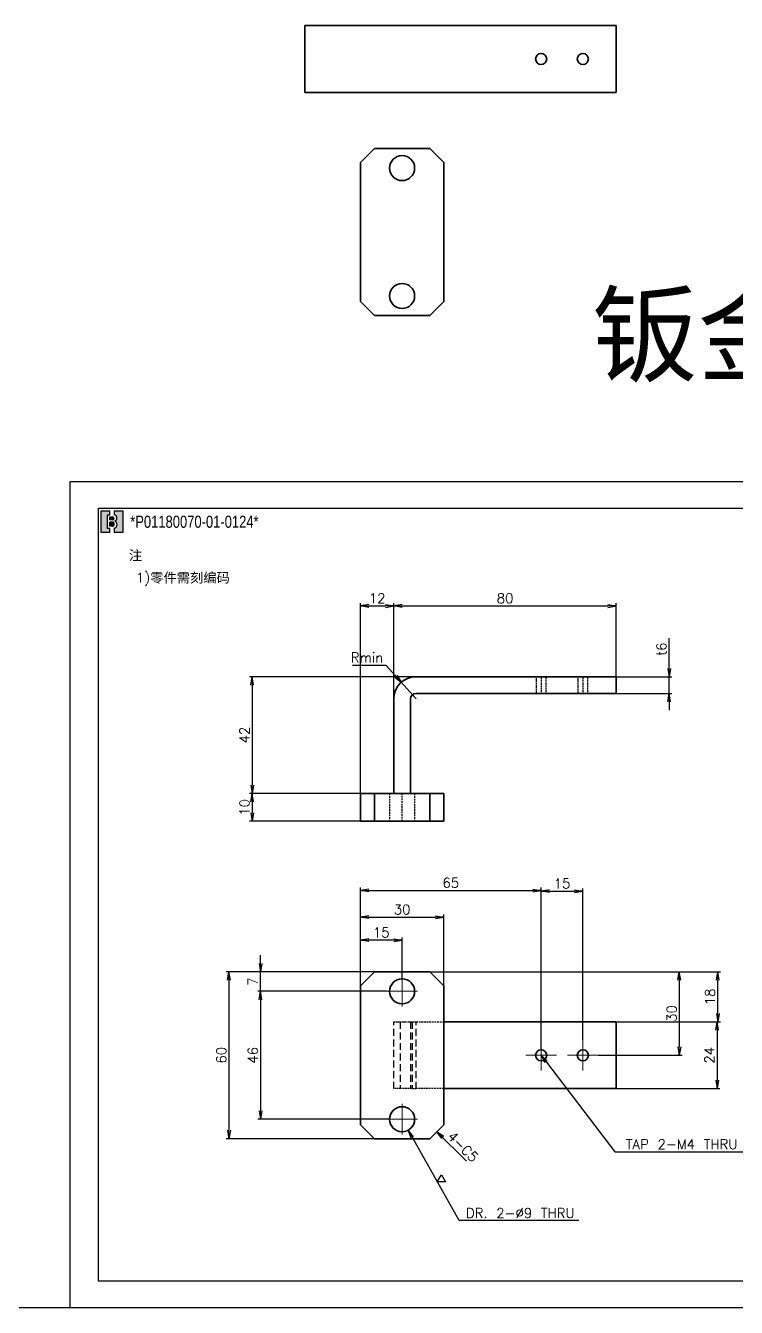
# Model space of a CAD drawing. Header units: inches. Extents: x 21 to 8642, y -3779 to 2137.
# Drawn here: x 5923.7 to 6179.4, y 18.9 to 480 of the extents above; entities that cross this region are included whole.
import ezdxf

# ---------------------------------------------------------------- set-up
doc = ezdxf.new("R2010")
doc.units = ezdxf.units.IN
doc.header["$MEASUREMENT"] = 0
doc.linetypes.add('CENTER-HOKUTO', pattern=[23, 20, -1, 1, -1])
doc.linetypes.add('HIDDEN-HOKUTO', pattern=[3.8, 2.5, -1.3])
doc.layers.add('AM_HID', color=1, linetype='HIDDEN-HOKUTO', lineweight=25)
doc.layers.add('title_frame', color=7, linetype='Continuous')
doc.layers.add('word_dim', color=253, linetype='Continuous')
doc.styles.get("Standard").update_dxf_attribs({"font": 'txt', "bigfont": 'gbcbig.shx'})
doc.dimstyles.new('STANDARD1-1', dxfattribs={"dimtxt": 3.5, "dimasz": 3, "dimexe": 1, "dimexo": 0, "dimgap": 1, "dimtad": 3, "dimdsep": 46, "dimtxsty": 'Standard', "dimblk1": 'OPEN', "dimblk2": 'OPEN', "dimsah": 1, "dimcen": 0, "dimclrd": 256, "dimclre": 256, "dimclrt": 3, "dimazin": 2, "dimtfac": 1, "dimtmove": 0, "dimatfit": 3, "dimldrblk": 'OPEN', "dimfxl": 1, "dimtolj": 1, "dimlwd": 25, "dimlwe": 25, "dimarcsym": 0})
doc.dimstyles.new('STANDARD1-1$3', dxfattribs={"dimtxt": 3.5, "dimasz": 3, "dimexe": 1, "dimexo": 0, "dimgap": 1, "dimtad": 3, "dimtoh": 1, "dimdsep": 46, "dimtxsty": 'Standard', "dimblk1": 'OPEN', "dimblk2": 'OPEN', "dimsah": 1, "dimcen": 0, "dimclrd": 256, "dimclre": 256, "dimclrt": 3, "dimazin": 2, "dimtfac": 1, "dimtofl": 0, "dimtmove": 0, "dimatfit": 3, "dimldrblk": 'OPEN', "dimfxl": 1, "dimtolj": 1, "dimlwd": 25, "dimlwe": 25, "dimarcsym": 0})
doc.dimstyles.new('STANDARD1-1$4', dxfattribs={"dimtxt": 3.5, "dimasz": 3, "dimexe": 1, "dimexo": 0, "dimgap": 1, "dimtad": 3, "dimtoh": 1, "dimdsep": 46, "dimtxsty": 'Standard', "dimblk1": 'OPEN', "dimblk2": 'OPEN', "dimsah": 1, "dimcen": 0, "dimclrd": 256, "dimclre": 256, "dimclrt": 3, "dimazin": 2, "dimtfac": 1, "dimtmove": 0, "dimatfit": 3, "dimldrblk": 'OPEN', "dimfxl": 1, "dimtolj": 1, "dimlwd": 25, "dimlwe": 25, "dimarcsym": 0})

# ---------------------------------------------------------------- blocks, each defined once
blk = doc.blocks.new('B機密ﾏｰｸ')
blk.add_hatch(color=1).paths.add_polyline_path([(0.3999999986702711, 0.8149999997779807), (0.3999999986702711, 0.9999999997779806), (-1.3297288e-09, 0.9999999997779806), (-1.3297288e-09, -2.220193e-10), (0.3999999986702711, -2.220193e-10), (0.3999999986702711, 0.1849999997779807), (0.2999999986702711, 0.1849999997779807), (0.2999999986702711, 0.8149999997779807)])
h = blk.add_hatch(color=1)
edge = h.paths.add_edge_path()
edge.add_arc((0.5299999986702706, 0.6449999997779808), 0.07, 359.9999999999989, 450)
edge.add_line((0.5299999986702706, 0.7149999997779806), (0.3999999986702711, 0.7149999997779806))
edge.add_line((0.3999999986702711, 0.7149999997779806), (0.3999999986702711, 0.5749999997779809))
edge.add_line((0.3999999986702711, 0.5749999997779809), (0.5299999986702701, 0.5749999997779809))
edge.add_arc((0.5299999986702701, 0.6449999997779808), 0.07, 270, 359.9999999999999)
h = blk.add_hatch(color=1)
edge = h.paths.add_edge_path()
edge.add_line((0.5999999986702714, 0.9999999997779806), (0.5999999986702718, 0.8142220507965398))
edge.add_arc((0.5849999986702712, 0.6699999997779816), 0.1449999999999991, -5.115907697472721e-13, 84.06222754839428, ccw=False)
edge.add_arc((0.5849999986702707, 0.6699999997779802), 0.1449999999999993, -69.82872865353448, 1.1368683772161603e-13, ccw=False)
edge.add_line((0.6349999986702715, 0.5338934238898192), (0.6349999986702711, 0.5120827805020305))
edge.add_arc((0.5699999986702688, 0.3549999997779789), 0.1700000000000021, 3.979039320256561e-13, 67.5204943905955, ccw=False)
edge.add_arc((0.5699999986702724, 0.3549999997779802), 0.1699999999999993, -79.83575137827683, 0, ccw=False)
edge.add_line((0.5999999986702714, 0.1876679944711657), (0.5999999986702714, -2.220192918400699e-10))
edge.add_line((0.5999999986702714, -2.220193e-10), (0.9999999986702712, -2.220193e-10))
edge.add_line((0.9999999986702712, -2.220193e-10), (0.9999999986702712, 0.9999999997779806))
edge.add_line((0.9999999986702712, 0.9999999997779806), (0.5999999986702714, 0.9999999997779806))
h = blk.add_hatch(color=1)
edge = h.paths.add_edge_path()
edge.add_arc((0.5149999986702705, 0.3799999997779802), 0.095, 1.018e-13, 90)
edge.add_line((0.5149999986702705, 0.4749999997779804), (0.3999999986702711, 0.4749999997779808))
edge.add_line((0.3999999986702711, 0.4749999997779808), (0.3999999986702711, 0.2849999997779809))
edge.add_line((0.3999999986702711, 0.2849999997779809), (0.5149999986702718, 0.2849999997779809))
edge.add_arc((0.5149999986702718, 0.379999999777981), 0.095, 270, 360.0000000000003)
at = {"color": 1}
for p, q in [((-1.3297288e-09, -2.220193e-10), (-1.3297288e-09, 0.9999999997779806)), ((-1.3297288e-09, 0.9999999997779806), (0.3999999986702711, 0.9999999997779806)), ((0.2999999986702711, 0.8149999997779807), (0.3999999986702711, 0.8149999997779807)), ((0.2999999986702711, 0.1849999997779807), (0.2999999986702711, 0.8149999997779807)), ((0.3999999986702711, 0.8149999997779807), (0.3999999986702711, 0.9999999997779806)), ((0.3999999986702711, 0.7149999997779806), (0.5299999986702706, 0.7149999997779806)), ((0.3999999986702711, 0.5749999997779809), (0.3999999986702711, 0.7149999997779806)), ((0.5999999986702714, 0.9999999997779806), (0.5999999986702718, 0.8142220507965398)), ((0.5999999986702714, 0.9999999997779806), (0.9999999986702712, 0.9999999997779806)), ((0.5999999986702705, 0.6449999997779794), (0.59999999867027, 0.6449999997779803)), ((0.7299999986702704, 0.6699999997779807), (0.7299999986702704, 0.6699999997779802)), ((0.9999999986702712, 0.9999999997779806), (0.9999999986702712, -2.220193e-10)), ((0.3999999986702711, 0.1849999997779807), (0.2999999986702711, 0.1849999997779807)), ((0.5299999986702701, 0.5749999997779809), (0.3999999986702711, 0.5749999997779809)), ((0.5149999986702705, 0.4749999997779804), (0.3999999986702711, 0.4749999997779808)), ((0.3999999986702711, 0.2849999997779809), (0.3999999986702711, 0.4749999997779808)), ((0.5149999986702718, 0.2849999997779809), (0.3999999986702711, 0.2849999997779809)), ((0.3999999986702711, -2.220193e-10), (0.3999999986702711, 0.1849999997779807)), ((0.5699999986702711, 0.5249999997779802), (0.5699999986702716, 0.5249999997779807)), ((0.5999999986702714, 0.1876679944711657), (0.5999999986702714, -2.220193e-10)), ((0.6099999986702707, 0.3799999997779806), (0.609999998670272, 0.3799999997779815)), ((0.6349999986702715, 0.5338934238898192), (0.6349999986702711, 0.5120827805020305)), ((0.739999998670271, 0.3549999997779802), (0.739999998670271, 0.3549999997779802)), ((0.3999999986702711, -2.220193e-10), (-1.3297288e-09, -2.220193e-10)), ((0.9999999986702712, -2.220193e-10), (0.5999999986702714, -2.220193e-10))]:
    blk.add_line(p, q, dxfattribs=at)
for centre, radius, start, end in [((0.5299999986702706, 0.6449999997779808), 0.07, 359.9999999999989, 90), ((0.5299999986702701, 0.6449999997779808), 0.07, 270, 359.9999999999999), ((0.5849999986702712, 0.6699999997779816), 0.1449999999999991, 359.9999999999995, 84.06222754839432), ((0.5849999986702707, 0.6699999997779802), 0.1449999999999993, 290.1712713464655, 1.781e-13), ((0.5149999986702705, 0.3799999997779802), 0.095, 1.018e-13, 90), ((0.5149999986702718, 0.379999999777981), 0.095, 270, 2.799e-13), ((0.5699999986702724, 0.3549999997779802), 0.1699999999999993, 280.1642486217232, 0), ((0.5699999986702688, 0.3549999997779789), 0.1700000000000021, 4.58e-13, 67.52049439059552)]:
    blk.add_arc(centre, radius, start, end, dxfattribs=at)
blk.add_attdef('B機密ﾏｰｸ', (-0.0857467348302255, 1.074949466596297), '', height=0.2)
blk = doc.blocks.new('_Open')
at = {"color": 0, "lineweight": -2}
for p, q in [((-1, 0.1666666666666667), (0, 0)), ((-1, -0.1666666666666667), (0, 0)), ((0, 0), (-1, 0))]:
    blk.add_line(p, q, dxfattribs=at)
blk = doc.blocks.new('*D92')
at = {"layer": 'DEFPOINTS', "color": 0, "linetype": 'Continuous', "ltscale": 2, "transparency": 16777216}
for p in [(6064.164467057913, 245.7761581706886), (6005.210209275961, 203.7761581706923), (6044.164467057913, 203.7761581706923)]:
    blk.add_point(p, dxfattribs=at)
at = {"layer": 'word_dim', "linetype": 'Continuous', "lineweight": 25, "ltscale": 2, "transparency": 16777216}
for p, q in [((6064.164467057913, 245.7761581706886), (6004.210209275961, 245.7761581706886)), ((6005.210209275961, 242.7761581706886), (6005.210209275961, 206.7761581706923)), ((6044.164467057913, 203.7761581706923), (6004.210209275961, 203.7761581706923))]:
    blk.add_line(p, q, dxfattribs=at)
at = {"layer": 'word_dim', "linetype": 'Continuous', "lineweight": 25, "ltscale": 2, "transparency": 16777216, "xscale": 3, "yscale": 3, "zscale": 3}
for p, rotation in [((6005.210209275961, 245.7761581706886), 90), ((6005.210209275961, 203.7761581706923), 270)]:
    blk.add_blockref('_Open', p, dxfattribs=dict(at, rotation=rotation))
at = {"layer": 'word_dim', "color": 3, "linetype": 'Continuous', "ltscale": 2, "transparency": 16777216, "insert": (6002.460209275961, 224.7761581706914), "char_height": 3.5, "attachment_point": 5, "rotation": 90}
blk.add_mtext('\\A1;42', dxfattribs=at)
blk = doc.blocks.new('*D93')
at = {"layer": 'DEFPOINTS', "color": 0, "linetype": 'Continuous', "ltscale": 2, "transparency": 16777216}
for p in [(6044.164467057913, 203.7761581706923), (6005.210209275961, 193.7761581706959), (6044.164467057913, 193.7761581706959)]:
    blk.add_point(p, dxfattribs=at)
at = {"layer": 'word_dim', "linetype": 'Continuous', "lineweight": 25, "ltscale": 2, "transparency": 16777216}
for p, q in [((6044.164467057913, 203.7761581706923), (6004.210209275961, 203.7761581706923)), ((6005.210209275961, 200.7761581706923), (6005.210209275961, 196.7761581706959)), ((6044.164467057913, 193.7761581706959), (6004.210209275961, 193.7761581706959))]:
    blk.add_line(p, q, dxfattribs=at)
at = {"layer": 'word_dim', "linetype": 'Continuous', "lineweight": 25, "ltscale": 2, "transparency": 16777216, "xscale": 3, "yscale": 3, "zscale": 3}
for p, rotation in [((6005.210209275961, 203.7761581706923), 90), ((6005.210209275961, 193.7761581706959), 270)]:
    blk.add_blockref('_Open', p, dxfattribs=dict(at, rotation=rotation))
at = {"layer": 'word_dim', "color": 3, "linetype": 'Continuous', "ltscale": 2, "transparency": 16777216, "insert": (6002.460209275961, 198.7761581706951), "char_height": 3.5, "attachment_point": 5, "rotation": 90}
blk.add_mtext('\\A1;10', dxfattribs=at)
blk = doc.blocks.new('*D94')
at = {"layer": 'DEFPOINTS', "color": 0, "linetype": 'Continuous', "ltscale": 2, "transparency": 16777216}
for p in [(6049.164467057913, 139.5974089853166), (5996.877063302514, 79.59740898531665), (6052.56316714507, 79.59740898531663)]:
    blk.add_point(p, dxfattribs=at)
at = {"layer": 'word_dim', "linetype": 'Continuous', "lineweight": 25, "ltscale": 2, "transparency": 16777216}
for p, q in [((6049.164467057913, 139.5974089853166), (5995.877063302514, 139.5974089853166)), ((5996.877063302514, 136.5974089853166), (5996.877063302514, 82.59740898531665)), ((6052.56316714507, 79.59740898531663), (5995.877063302514, 79.59740898531665))]:
    blk.add_line(p, q, dxfattribs=at)
at = {"layer": 'word_dim', "linetype": 'Continuous', "lineweight": 25, "ltscale": 2, "transparency": 16777216, "xscale": 3, "yscale": 3, "zscale": 3}
for p, rotation in [((5996.877063302514, 139.5974089853166), 90), ((5996.877063302514, 79.59740898531665), 270)]:
    blk.add_blockref('_Open', p, dxfattribs=dict(at, rotation=rotation))
at = {"layer": 'word_dim', "color": 3, "linetype": 'Continuous', "ltscale": 2, "transparency": 16777216, "insert": (5994.127063302514, 109.5974089853176), "char_height": 3.5, "attachment_point": 5, "rotation": 90}
blk.add_mtext('\\A1;60', dxfattribs=at)
blk = doc.blocks.new('*D95')
at = {"layer": 'DEFPOINTS', "color": 0, "linetype": 'Continuous', "ltscale": 2, "transparency": 16777216}
for p in [(6066.431530005708, 139.5974089853203), (6172.683220177731, 139.5974089853202), (6079.872956461842, 121.5974089853166)]:
    blk.add_point(p, dxfattribs=at)
at = {"layer": 'word_dim', "linetype": 'Continuous', "lineweight": 25, "ltscale": 2, "transparency": 16777216}
for p, q in [((6066.431530005708, 139.5974089853203), (6173.683220177731, 139.5974089853202)), ((6172.683220177731, 124.5974089853166), (6172.683220177731, 136.5974089853202)), ((6079.872956461842, 121.5974089853166), (6173.683220177731, 121.5974089853166))]:
    blk.add_line(p, q, dxfattribs=at)
at = {"layer": 'word_dim', "linetype": 'Continuous', "lineweight": 25, "ltscale": 2, "transparency": 16777216, "xscale": 3, "yscale": 3, "zscale": 3}
for p, rotation in [((6172.683220177731, 139.5974089853202), 90), ((6172.683220177731, 121.5974089853166), 270)]:
    blk.add_blockref('_Open', p, dxfattribs=dict(at, rotation=rotation))
at = {"layer": 'word_dim', "color": 3, "linetype": 'Continuous', "ltscale": 2, "transparency": 16777216, "insert": (6169.933220177731, 130.5974089853194), "char_height": 3.5, "attachment_point": 5, "rotation": 90}
blk.add_mtext('\\A1;18', dxfattribs=at)
blk = doc.blocks.new('*D96')
at = {"layer": 'DEFPOINTS', "color": 0, "linetype": 'Continuous', "ltscale": 2, "transparency": 16777216}
for p in [(6136.164467057913, 121.5974089853166), (6136.164467057913, 97.59740898531663), (6172.433220177731, 97.59740898531663)]:
    blk.add_point(p, dxfattribs=at)
at = {"layer": 'word_dim', "linetype": 'Continuous', "lineweight": 25, "ltscale": 2, "transparency": 16777216}
for p, q in [((6136.164467057913, 121.5974089853166), (6173.433220177731, 121.5974089853166)), ((6172.433220177731, 118.5974089853166), (6172.433220177731, 100.5974089853166)), ((6136.164467057913, 97.59740898531663), (6173.433220177731, 97.59740898531663))]:
    blk.add_line(p, q, dxfattribs=at)
at = {"layer": 'word_dim', "linetype": 'Continuous', "lineweight": 25, "ltscale": 2, "transparency": 16777216, "xscale": 3, "yscale": 3, "zscale": 3}
for p, rotation in [((6172.433220177731, 121.5974089853166), 90), ((6172.433220177731, 97.59740898531663), 270)]:
    blk.add_blockref('_Open', p, dxfattribs=dict(at, rotation=rotation))
at = {"layer": 'word_dim', "color": 3, "linetype": 'Continuous', "ltscale": 2, "transparency": 16777216, "insert": (6169.683220177731, 109.5974089853176), "char_height": 3.5, "attachment_point": 5, "rotation": 90}
blk.add_mtext('\\A1;24', dxfattribs=at)
blk = doc.blocks.new('*D97')
at = {"layer": 'DEFPOINTS', "color": 0, "linetype": 'Continuous', "ltscale": 2, "transparency": 16777216}
for p in [(6056.164467057913, 271.2242556495271), (6056.164467057913, 237.7761581706959), (6044.164467057913, 203.7761581706923)]:
    blk.add_point(p, dxfattribs=at)
at = {"layer": 'word_dim', "linetype": 'Continuous', "lineweight": 25, "ltscale": 2, "transparency": 16777216}
for p, q in [((6044.164467057913, 203.7761581706923), (6044.164467057913, 272.2242556495271)), ((6056.164467057913, 237.7761581706959), (6056.164467057913, 272.2242556495271)), ((6047.164467057913, 271.2242556495271), (6053.164467057913, 271.2242556495271))]:
    blk.add_line(p, q, dxfattribs=at)
at = {"layer": 'word_dim', "linetype": 'Continuous', "lineweight": 25, "ltscale": 2, "transparency": 16777216, "xscale": 3, "yscale": 3, "zscale": 3, "rotation": 180}
blk.add_blockref('_Open', (6044.164467057913, 271.2242556495271), dxfattribs=at)
at = {"layer": 'word_dim', "linetype": 'Continuous', "lineweight": 25, "ltscale": 2, "transparency": 16777216, "xscale": 3, "yscale": 3, "zscale": 3}
blk.add_blockref('_Open', (6056.164467057913, 271.2242556495271), dxfattribs=at)
at = {"layer": 'word_dim', "color": 3, "linetype": 'Continuous', "ltscale": 2, "transparency": 16777216, "insert": (6050.164467057913, 273.9742556495271), "char_height": 3.5, "attachment_point": 5}
blk.add_mtext('\\A1;12', dxfattribs=at)
blk = doc.blocks.new('*D98')
at = {"layer": 'DEFPOINTS', "color": 0, "linetype": 'Continuous', "ltscale": 2, "transparency": 16777216}
for p in [(6136.164467057913, 271.2242556495271), (6136.164467057913, 245.7761581706923), (6056.164467057913, 236.1817709845286)]:
    blk.add_point(p, dxfattribs=at)
at = {"layer": 'word_dim', "linetype": 'Continuous', "lineweight": 25, "ltscale": 2, "transparency": 16777216}
for p, q in [((6056.164467057913, 236.1817709845286), (6056.164467057913, 272.2242556495271)), ((6136.164467057913, 245.7761581706923), (6136.164467057913, 272.2242556495271)), ((6059.164467057913, 271.2242556495271), (6133.164467057913, 271.2242556495271))]:
    blk.add_line(p, q, dxfattribs=at)
at = {"layer": 'word_dim', "linetype": 'Continuous', "lineweight": 25, "ltscale": 2, "transparency": 16777216, "xscale": 3, "yscale": 3, "zscale": 3, "rotation": 180}
blk.add_blockref('_Open', (6056.164467057913, 271.2242556495271), dxfattribs=at)
at = {"layer": 'word_dim', "linetype": 'Continuous', "lineweight": 25, "ltscale": 2, "transparency": 16777216, "xscale": 3, "yscale": 3, "zscale": 3}
blk.add_blockref('_Open', (6136.164467057913, 271.2242556495271), dxfattribs=at)
at = {"layer": 'word_dim', "color": 3, "linetype": 'Continuous', "ltscale": 2, "transparency": 16777216, "insert": (6096.164467057913, 273.9742556495271), "char_height": 3.5, "attachment_point": 5}
blk.add_mtext('\\A1;80', dxfattribs=at)
blk = doc.blocks.new('*D99')
at = {"layer": 'DEFPOINTS', "color": 0, "linetype": 'Continuous', "ltscale": 2, "transparency": 16777216}
for p in [(6074.164467057913, 159.2592670295649), (6044.164467057913, 129.9547458712309), (6074.164467057913, 129.9547458712309)]:
    blk.add_point(p, dxfattribs=at)
at = {"layer": 'word_dim', "linetype": 'Continuous', "lineweight": 25, "ltscale": 2, "transparency": 16777216}
for p, q in [((6044.164467057913, 129.9547458712309), (6044.164467057913, 160.2592670295649)), ((6047.164467057913, 159.2592670295649), (6071.164467057913, 159.2592670295649)), ((6074.164467057913, 129.9547458712309), (6074.164467057913, 160.2592670295649))]:
    blk.add_line(p, q, dxfattribs=at)
at = {"layer": 'word_dim', "linetype": 'Continuous', "lineweight": 25, "ltscale": 2, "transparency": 16777216, "xscale": 3, "yscale": 3, "zscale": 3, "rotation": 180}
blk.add_blockref('_Open', (6044.164467057913, 159.2592670295649), dxfattribs=at)
at = {"layer": 'word_dim', "linetype": 'Continuous', "lineweight": 25, "ltscale": 2, "transparency": 16777216, "xscale": 3, "yscale": 3, "zscale": 3}
blk.add_blockref('_Open', (6074.164467057913, 159.2592670295649), dxfattribs=at)
at = {"layer": 'word_dim', "color": 3, "linetype": 'Continuous', "ltscale": 2, "transparency": 16777216, "insert": (6059.164467057913, 162.0092670295649), "char_height": 3.5, "attachment_point": 5}
blk.add_mtext('\\A1;30', dxfattribs=at)
blk = doc.blocks.new('*D100')
at = {"layer": 'DEFPOINTS', "color": 0, "linetype": 'Continuous', "ltscale": 2, "transparency": 16777216}
for p in [(6044.164467057913, 151.0007860769779), (6059.164467057913, 137.0974089853166), (6044.164467057913, 133.1111730544158)]:
    blk.add_point(p, dxfattribs=at)
at = {"layer": 'word_dim', "linetype": 'Continuous', "lineweight": 25, "ltscale": 2, "transparency": 16777216}
for p, q in [((6044.164467057913, 133.1111730544158), (6044.164467057913, 152.0007860769779)), ((6056.164467057913, 151.0007860769779), (6047.164467057913, 151.0007860769779)), ((6059.164467057913, 137.0974089853166), (6059.164467057913, 152.0007860769779))]:
    blk.add_line(p, q, dxfattribs=at)
at = {"layer": 'word_dim', "linetype": 'Continuous', "lineweight": 25, "ltscale": 2, "transparency": 16777216, "xscale": 3, "yscale": 3, "zscale": 3, "rotation": 180}
blk.add_blockref('_Open', (6044.164467057913, 151.0007860769779), dxfattribs=at)
at = {"layer": 'word_dim', "linetype": 'Continuous', "lineweight": 25, "ltscale": 2, "transparency": 16777216, "xscale": 3, "yscale": 3, "zscale": 3}
blk.add_blockref('_Open', (6059.164467057913, 151.0007860769779), dxfattribs=at)
at = {"layer": 'word_dim', "color": 3, "linetype": 'Continuous', "ltscale": 2, "transparency": 16777216, "insert": (6051.664467057913, 153.7507860769779), "char_height": 3.5, "attachment_point": 5}
blk.add_mtext('\\A1;15', dxfattribs=at)
blk = doc.blocks.new('*D101')
at = {"layer": 'DEFPOINTS', "color": 0, "linetype": 'Continuous', "ltscale": 2, "transparency": 16777216}
for p in [(6109.164467057913, 168.8919040494452), (6044.164467057913, 112.149546856393), (6109.164467057913, 115.1030851089067)]:
    blk.add_point(p, dxfattribs=at)
at = {"layer": 'word_dim', "linetype": 'Continuous', "lineweight": 25, "ltscale": 2, "transparency": 16777216}
for p, q in [((6044.164467057913, 112.149546856393), (6044.164467057913, 169.8919040494452)), ((6047.164467057913, 168.8919040494452), (6106.164467057913, 168.8919040494452)), ((6109.164467057913, 115.1030851089067), (6109.164467057913, 169.8919040494452))]:
    blk.add_line(p, q, dxfattribs=at)
at = {"layer": 'word_dim', "linetype": 'Continuous', "lineweight": 25, "ltscale": 2, "transparency": 16777216, "xscale": 3, "yscale": 3, "zscale": 3, "rotation": 180}
blk.add_blockref('_Open', (6044.164467057913, 168.8919040494452), dxfattribs=at)
at = {"layer": 'word_dim', "linetype": 'Continuous', "lineweight": 25, "ltscale": 2, "transparency": 16777216, "xscale": 3, "yscale": 3, "zscale": 3}
blk.add_blockref('_Open', (6109.164467057913, 168.8919040494452), dxfattribs=at)
at = {"layer": 'word_dim', "color": 3, "linetype": 'Continuous', "ltscale": 2, "transparency": 16777216, "insert": (6076.664467057913, 171.6419040494452), "char_height": 3.5, "attachment_point": 5}
blk.add_mtext('\\A1;65', dxfattribs=at)
blk = doc.blocks.new('*D102')
at = {"layer": 'DEFPOINTS', "color": 0, "linetype": 'Continuous', "ltscale": 2, "transparency": 16777216}
for p in [(6124.164467057913, 168.6419040494452), (6109.164467057913, 111.5974089853166), (6124.164467057913, 115.1030851089067)]:
    blk.add_point(p, dxfattribs=at)
at = {"layer": 'word_dim', "linetype": 'Continuous', "lineweight": 25, "ltscale": 2, "transparency": 16777216}
for p, q in [((6109.164467057913, 111.5974089853166), (6109.164467057913, 169.6419040494452)), ((6112.164467057913, 168.6419040494452), (6121.164467057913, 168.6419040494452)), ((6124.164467057913, 115.1030851089067), (6124.164467057913, 169.6419040494452))]:
    blk.add_line(p, q, dxfattribs=at)
at = {"layer": 'word_dim', "linetype": 'Continuous', "lineweight": 25, "ltscale": 2, "transparency": 16777216, "xscale": 3, "yscale": 3, "zscale": 3, "rotation": 180}
blk.add_blockref('_Open', (6109.164467057913, 168.6419040494452), dxfattribs=at)
at = {"layer": 'word_dim', "linetype": 'Continuous', "lineweight": 25, "ltscale": 2, "transparency": 16777216, "xscale": 3, "yscale": 3, "zscale": 3}
blk.add_blockref('_Open', (6124.164467057913, 168.6419040494452), dxfattribs=at)
at = {"layer": 'word_dim', "color": 3, "linetype": 'Continuous', "ltscale": 2, "transparency": 16777216, "insert": (6116.664467057913, 171.3919040494452), "char_height": 3.5, "attachment_point": 5}
blk.add_mtext('\\A1;15', dxfattribs=at)
blk = doc.blocks.new('*D103')
at = {"layer": 'DEFPOINTS', "color": 0, "linetype": 'Continuous', "ltscale": 2, "transparency": 16777216}
for p in [(6008.218343356291, 139.5974089853166), (6049.164467057913, 139.5974089853166), (6053.658790934323, 132.5974089853166)]:
    blk.add_point(p, dxfattribs=at)
at = {"layer": 'word_dim', "linetype": 'Continuous', "lineweight": 25, "ltscale": 2, "transparency": 16777216}
for p, q in [((6008.218343356291, 142.5974089853166), (6008.218343356291, 145.5974089853166)), ((6049.164467057913, 139.5974089853166), (6007.218343356291, 139.5974089853166)), ((6008.218343356291, 132.5974089853166), (6008.218343356291, 139.5974089853166)), ((6053.658790934323, 132.5974089853166), (6007.218343356291, 132.5974089853166)), ((6008.218343356291, 129.5974089853166), (6008.218343356291, 126.5974089853166))]:
    blk.add_line(p, q, dxfattribs=at)
at = {"layer": 'word_dim', "linetype": 'Continuous', "lineweight": 25, "ltscale": 2, "transparency": 16777216, "xscale": 3, "yscale": 3, "zscale": 3}
for p, rotation in [((6008.218343356291, 139.5974089853166), 270), ((6008.218343356291, 132.5974089853166), 90)]:
    blk.add_blockref('_Open', p, dxfattribs=dict(at, rotation=rotation))
at = {"layer": 'word_dim', "color": 3, "linetype": 'Continuous', "ltscale": 2, "transparency": 16777216, "insert": (6005.468343356291, 136.0974089853176), "char_height": 3.5, "attachment_point": 5, "rotation": 90}
blk.add_mtext('\\A1;7', dxfattribs=at)
blk = doc.blocks.new('*D104')
at = {"layer": 'DEFPOINTS', "color": 0, "linetype": 'Continuous', "ltscale": 2, "transparency": 16777216}
for p in [(6053.658790934323, 132.5974089853166), (6008.218343356291, 86.59740898531665), (6054.664467057913, 86.59740898531663)]:
    blk.add_point(p, dxfattribs=at)
at = {"layer": 'word_dim', "linetype": 'Continuous', "lineweight": 25, "ltscale": 2, "transparency": 16777216}
for p, q in [((6053.658790934323, 132.5974089853166), (6007.218343356291, 132.5974089853166)), ((6008.218343356291, 129.5974089853166), (6008.218343356291, 89.59740898531665)), ((6054.664467057913, 86.59740898531663), (6007.218343356291, 86.59740898531665))]:
    blk.add_line(p, q, dxfattribs=at)
at = {"layer": 'word_dim', "linetype": 'Continuous', "lineweight": 25, "ltscale": 2, "transparency": 16777216, "xscale": 3, "yscale": 3, "zscale": 3}
for p, rotation in [((6008.218343356291, 132.5974089853166), 90), ((6008.218343356291, 86.59740898531665), 270)]:
    blk.add_blockref('_Open', p, dxfattribs=dict(at, rotation=rotation))
at = {"layer": 'word_dim', "color": 3, "linetype": 'Continuous', "ltscale": 2, "transparency": 16777216, "insert": (6005.468343356291, 109.5974089853176), "char_height": 3.5, "attachment_point": 5, "rotation": 90}
blk.add_mtext('\\A1;46', dxfattribs=at)
blk = doc.blocks.new('*D105')
at = {"layer": 'DEFPOINTS', "color": 0, "linetype": 'Continuous', "ltscale": 2, "transparency": 16777216}
for p in [(6069.164467057913, 139.5974089853166), (6129.670143181504, 109.5974089853166), (6158.842050718626, 109.5974089853166)]:
    blk.add_point(p, dxfattribs=at)
at = {"layer": 'word_dim', "linetype": 'Continuous', "lineweight": 25, "ltscale": 2, "transparency": 16777216}
for p, q in [((6069.164467057913, 139.5974089853166), (6159.842050718626, 139.5974089853166)), ((6158.842050718626, 136.5974089853166), (6158.842050718626, 112.5974089853166)), ((6129.670143181504, 109.5974089853166), (6159.842050718626, 109.5974089853166))]:
    blk.add_line(p, q, dxfattribs=at)
at = {"layer": 'word_dim', "linetype": 'Continuous', "lineweight": 25, "ltscale": 2, "transparency": 16777216, "xscale": 3, "yscale": 3, "zscale": 3}
for p, rotation in [((6158.842050718626, 139.5974089853166), 90), ((6158.842050718626, 109.5974089853166), 270)]:
    blk.add_blockref('_Open', p, dxfattribs=dict(at, rotation=rotation))
at = {"layer": 'word_dim', "color": 3, "linetype": 'Continuous', "ltscale": 2, "transparency": 16777216, "insert": (6156.092050718626, 124.5974089853176), "char_height": 3.5, "attachment_point": 5, "rotation": 90}
blk.add_mtext('\\A1;30', dxfattribs=at)
blk = doc.blocks.new('*D106')
at = {"layer": 'DEFPOINTS', "color": 0, "linetype": 'Continuous', "ltscale": 2, "transparency": 16777216}
for p in [(6136.164467057913, 245.7761581706923), (6155.205477128287, 245.7761581706923), (6136.164467057913, 239.7761581706923)]:
    blk.add_point(p, dxfattribs=at)
at = {"layer": 'word_dim', "linetype": 'Continuous', "lineweight": 25, "ltscale": 2, "transparency": 16777216}
for p, q in [((6155.205477128287, 248.7761581706923), (6155.205477128287, 259.6094915040256)), ((6136.164467057913, 245.7761581706923), (6156.205477128287, 245.7761581706923)), ((6155.205477128287, 239.7761581706923), (6155.205477128287, 245.7761581706923)), ((6136.164467057913, 239.7761581706923), (6156.205477128287, 239.7761581706923)), ((6155.205477128287, 236.7761581706923), (6155.205477128287, 233.7761581706923))]:
    blk.add_line(p, q, dxfattribs=at)
at = {"layer": 'word_dim', "linetype": 'Continuous', "lineweight": 25, "ltscale": 2, "transparency": 16777216, "xscale": 3, "yscale": 3, "zscale": 3}
for p, rotation in [((6155.205477128287, 245.7761581706923), 270), ((6155.205477128287, 239.7761581706923), 90)]:
    blk.add_blockref('_Open', p, dxfattribs=dict(at, rotation=rotation))
at = {"layer": 'word_dim', "color": 3, "linetype": 'Continuous', "ltscale": 2, "transparency": 16777216, "insert": (6152.455477128287, 255.6928248373599), "char_height": 3.5, "attachment_point": 5, "rotation": 90}
blk.add_mtext('\\A1;t6', dxfattribs=at)
blk = doc.blocks.new('*D107')
at = {"layer": 'DEFPOINTS', "color": 0, "linetype": 'Continuous', "ltscale": 2, "transparency": 16777216}
for p in [(6058.845325135841, 243.7516689616473), (6064.164467057951, 237.7761581707327)]:
    blk.add_point(p, dxfattribs=at)
at = {"layer": 'word_dim', "linetype": 'Continuous', "lineweight": 25, "ltscale": 2, "transparency": 16777216}
for p, q in [((6041.266538918712, 249.9252470478937), (6053.349872252061, 249.9252470478937)), ((6053.349872252061, 249.9252470478937), (6056.850646915047, 245.9924855082418)), ((6064.164467057951, 237.7761581707327), (6058.845325135841, 243.7516689616473))]:
    blk.add_line(p, q, dxfattribs=at)
at = {"layer": 'word_dim', "linetype": 'Continuous', "lineweight": 25, "ltscale": 2, "transparency": 16777216, "xscale": 3, "yscale": 3, "zscale": 3, "rotation": 311.6740972458584}
blk.add_blockref('_Open', (6058.845325135841, 243.7516689616473), dxfattribs=at)
at = {"layer": 'word_dim', "color": 3, "linetype": 'Continuous', "ltscale": 2, "transparency": 16777216, "insert": (6046.516538918711, 252.6752470478937), "char_height": 3.5, "attachment_point": 5}
blk.add_mtext('\\A1;Rmin', dxfattribs=at)
blk = doc.blocks.new('*D108')
at = {"layer": 'DEFPOINTS', "color": 0, "linetype": 'Continuous', "ltscale": 2, "transparency": 16777216}
for p in [(6056.96071190456, 90.52085940860843), (6061.368222211256, 82.6739585620162)]:
    blk.add_point(p, dxfattribs=at)
at = {"layer": 'word_dim', "linetype": 'Continuous', "lineweight": 25, "ltscale": 2, "transparency": 16777216}
for p, q in [((6079.659216325486, 50.10962922127828), (6062.83739231349, 80.05832494648348)), ((6122.659216325561, 50.10962922127828), (6079.659216325486, 50.10962922127828))]:
    blk.add_line(p, q, dxfattribs=at)
at = {"layer": 'word_dim', "linetype": 'Continuous', "lineweight": 25, "ltscale": 2, "transparency": 16777216, "xscale": 3, "yscale": 3, "zscale": 3, "rotation": 119.3224009407992}
blk.add_blockref('_Open', (6061.368222211256, 82.6739585620162), dxfattribs=at)
at = {"layer": 'word_dim', "color": 3, "linetype": 'Continuous', "ltscale": 2, "transparency": 16777216, "insert": (6101.659216325562, 52.85962922127783), "char_height": 3.5, "attachment_point": 5}
blk.add_mtext('\\A1;DR. 2-∅9 THRU', dxfattribs=at)
blk = doc.blocks.new('shiage1')
at = {"layer": 'word_dim', "color": 3, "linetype": 'Continuous'}
for p, q in [((-4.255559048260693e-05, 3.4162127349191e-07), (-1.443418228564553, 2.500000341621273)), ((-1.443418228564553, 2.500000341621273), (1.443333117383588, 2.500000341621273)), ((1.443333117383588, 2.500000341621273), (-4.255559048260693e-05, 3.4162127349191e-07))]:
    blk.add_line(p, q, dxfattribs=at)

msp = doc.modelspace()

# ---------------------------------------------------------------- linework, layer by layer
at = {"color": 7, "lineweight": 35}
for p, q in [((6024.164467057913, 479.9727668257183), (6136.164467057913, 479.9727668257183)), ((6024.164467057913, 479.9727668257183), (6024.164467057913, 455.9727668257183)), ((6136.164467057913, 479.9727668257183), (6136.164467057913, 455.9727668257183)), ((6136.164467057913, 455.9727668257183), (6024.164467057913, 455.9727668257183)), ((6049.164467057913, 435.7298446253844), (6069.164467057913, 435.7298446253844)), ((6044.164467057913, 430.7298446253844), (6044.164467057913, 380.7298446253844)), ((6074.164467057913, 380.7298446253844), (6074.164467057913, 430.7298446253844)), ((6049.164467057913, 375.7298446253844), (6069.164467057913, 375.7298446253844)), ((6064.164467057913, 245.7761581706923), (6136.164467057913, 245.7761581706923)), ((6064.164467057913, 239.7761581706923), (6136.164467057913, 239.7761581706923)), ((6056.164467057913, 237.7761581706923), (6056.164467057913, 203.7761581706923)), ((6062.164467057913, 237.7761581706923), (6062.164467057913, 203.7761581706923)), ((6049.164467057913, 203.7761581706923), (6069.164467057913, 203.7761581706923)), ((6049.164467057913, 193.7761581706923), (6069.164467057913, 193.7761581706923)), ((6049.164467057913, 139.5974089853166), (6069.164467057913, 139.5974089853166)), ((6044.164467057913, 134.5974089853166), (6044.164467057913, 84.59740898531663)), ((6074.164467057913, 84.59740898531663), (6074.164467057913, 134.5974089853166)), ((6074.164467057913, 121.5974089853166), (6136.164467057913, 121.5974089853166)), ((6136.164467057913, 121.5974089853166), (6136.164467057913, 97.59740898531663)), ((6136.164467057913, 97.59740898531663), (6074.164467057913, 97.59740898531663)), ((6049.164467057913, 79.59740898531663), (6069.164467057913, 79.59740898531663))]:
    msp.add_line(p, q, dxfattribs=at)
at = {"color": 7, "lineweight": 35, "ltscale": 0.1767766952966369}
for p, q in [((6049.164467057913, 435.7298446253844), (6044.164467057913, 430.7298446253844)), ((6074.164467057913, 430.7298446253844), (6069.164467057913, 435.7298446253844)), ((6049.164467057913, 375.7298446253844), (6044.164467057913, 380.7298446253844)), ((6069.164467057913, 375.7298446253844), (6074.164467057913, 380.7298446253844)), ((6049.164467057913, 139.5974089853166), (6044.164467057913, 134.5974089853166)), ((6074.164467057913, 134.5974089853166), (6069.164467057913, 139.5974089853166)), ((6049.164467057913, 79.59740898531663), (6044.164467057913, 84.59740898531663)), ((6069.164467057913, 79.59740898531663), (6074.164467057913, 84.59740898531663))]:
    msp.add_line(p, q, dxfattribs=at)
at = {"color": 7, "lineweight": 35, "ltscale": 0.15}
msp.add_line((6136.164467057913, 245.7761581706923), (6136.164467057913, 239.7761581706923), dxfattribs=at)
at = {"color": 7, "lineweight": 35, "ltscale": 0.125}
for p, q in [((6044.164467057913, 203.7761581706923), (6049.164467057913, 203.7761581706923)), ((6069.164467057913, 203.7761581706923), (6074.164467057913, 203.7761581706923)), ((6049.164467057913, 193.7761581706923), (6044.164467057913, 193.7761581706923)), ((6074.164467057913, 193.7761581706923), (6069.164467057913, 193.7761581706923))]:
    msp.add_line(p, q, dxfattribs=at)
at = {"color": 7, "lineweight": 35, "ltscale": 0.25}
for p, q in [((6044.164467057913, 203.7761581706923), (6044.164467057913, 193.7761581706923)), ((6049.164467057913, 203.7761581706923), (6049.164467057913, 193.7761581706923)), ((6069.164467057913, 203.7761581706923), (6069.164467057913, 193.7761581706923)), ((6074.164467057913, 203.7761581706923), (6074.164467057913, 193.7761581706923))]:
    msp.add_line(p, q, dxfattribs=at)
at = {"color": 2, "linetype": 'CENTER-HOKUTO', "lineweight": 13, "ltscale": 2}
for p, q in [((6059.164467057913, 127.0917328617265), (6059.164467057913, 138.1030851089067)), ((6064.670143181504, 132.5974089853166), (6053.658790934323, 132.5974089853166)), ((6109.164467057913, 104.0917328617265), (6109.164467057913, 115.1030851089067)), ((6124.164467057913, 104.0917328617265), (6124.164467057913, 115.1030851089067)), ((6114.670143181504, 109.5974089853166), (6103.658790934323, 109.5974089853166)), ((6129.670143181504, 109.5974089853166), (6118.658790934323, 109.5974089853166)), ((6059.164467057913, 81.09173286172654), (6059.164467057913, 92.10308510890673)), ((6064.670143181504, 86.59740898531663), (6053.658790934323, 86.59740898531663))]:
    msp.add_line(p, q, dxfattribs=at)
at = {"color": 7, "lineweight": 35}
for centre, radius in [((6109.164467057913, 467.9727668257183), 2), ((6124.164467057913, 467.9727668257183), 2), ((6059.164467057913, 428.7298446253844), 4.5), ((6059.164467057913, 382.7298446253844), 4.5), ((6059.164467057913, 132.5974089853166), 4.5), ((6109.164467057913, 109.5974089853166), 2), ((6124.164467057913, 109.5974089853166), 2), ((6059.164467057913, 86.59740898531663), 4.5)]:
    msp.add_circle(centre, radius, dxfattribs=at)
for radius in [7.999999999996362, 2]:
    msp.add_arc((6064.164467057913, 237.7761581706923), radius, 90, 180, dxfattribs=at)
at = {"layer": 'AM_HID', "ltscale": 0.15}
for p, q in [((6107.453529557913, 239.7761581706923), (6107.453529557913, 245.7761581706923)), ((6109.164467057913, 245.7761581706923), (6109.164467057913, 239.7761581706923)), ((6110.875404557913, 245.7761581706923), (6110.875404557913, 239.7761581706923)), ((6122.453529557913, 239.7761581706923), (6122.453529557913, 245.7761581706923)), ((6124.164467057913, 245.7761581706923), (6124.164467057913, 239.7761581706923)), ((6125.875404557913, 245.7761581706923), (6125.875404557913, 239.7761581706923)), ((6056.164467057913, 121.5974089853166), (6062.164467057913, 121.5974089853166)), ((6062.164467057913, 97.59740898531663), (6056.164467057913, 97.59740898531663))]:
    msp.add_line(p, q, dxfattribs=at)
at = {"layer": 'AM_HID', "ltscale": 0.25}
for p, q in [((6054.664467057913, 203.7761581706923), (6054.664467057913, 193.7761581706923)), ((6059.164467057913, 193.7761581706923), (6059.164467057913, 203.7761581706923)), ((6063.664467057913, 203.7761581706923), (6063.664467057913, 193.7761581706923)), ((6064.164467057913, 121.5974089853166), (6074.164467057913, 121.5974089853166)), ((6074.164467057913, 97.59740898531663), (6064.164467057913, 97.59740898531663))]:
    msp.add_line(p, q, dxfattribs=at)
at = {"layer": 'AM_HID'}
for p, q in [((6056.164467057913, 97.59740898531663), (6056.164467057913, 121.5974089853166)), ((6058.508217057913, 121.5974089853166), (6058.508217057913, 97.59740898531663)), ((6062.164467057913, 121.5974089853166), (6062.164467057913, 97.59740898531663)), ((6062.750404557913, 121.5974089853166), (6062.750404557913, 97.59740898531663)), ((6064.164467057913, 97.59740898531663), (6064.164467057913, 121.5974089853166))]:
    msp.add_line(p, q, dxfattribs=at)
at = {"layer": 'AM_HID', "ltscale": 0.0146484375}
for p, q in [((6062.164467057913, 121.5974089853166), (6062.750404557913, 121.5974089853166)), ((6062.750404557913, 97.59740898531663), (6062.164467057913, 97.59740898531663))]:
    msp.add_line(p, q, dxfattribs=at)
at = {"layer": 'AM_HID', "ltscale": 0.0353515625}
for p, q in [((6062.750404557913, 121.5974089853166), (6064.164467057913, 121.5974089853166)), ((6062.750404557913, 97.59740898531663), (6064.164467057913, 97.59740898531663))]:
    msp.add_line(p, q, dxfattribs=at)
at = {"layer": 'title_frame', "color": 4}
msp.add_lwpolyline([(6359.59416292023, 315.9140031749066), (5939.594162920244, 315.9140031749066), (5939.594162920244, 18.91400317490616), (6359.59416292023, 18.91400317490616)], close=True, dxfattribs=at)
at = {"layer": 'title_frame'}
msp.add_lwpolyline([(5949.919162920241, 306.4515031749052), (6349.269162920247, 306.4515031749052), (6349.269162920247, 28.37650317490397), (5949.919162920241, 28.37650317490397)], close=True, dxfattribs=at)
at = {"layer": 'word_dim', "linetype": 'Continuous', "ltscale": 2}
msp.add_line((5866.371127037857, 18.91400317490616), (5939.594162920244, 18.91400317490616), dxfattribs=at)

# ---------------------------------------------------------------- block references
at = {"layer": 'title_frame', "xscale": 7.778749999997672, "yscale": 7.77875000000131, "zscale": 7.778749999999945}
msp.add_blockref('B機密ﾏｰｸ', (5950.899162930584, 297.6927531766323), dxfattribs=at)
at = {"layer": 'word_dim', "color": 3, "linetype": 'Continuous', "ltscale": 2, "rotation": 299.3224009409171}
msp.add_blockref('shiage1', (6071.819928900748, 64.06628657428291), dxfattribs=at)

# ---------------------------------------------------------------- texts
at = {"linetype": 'Continuous', "ltscale": 2, "insert": (6127.37604701696, 382.8282132280747), "char_height": 28, "width": 97.82244757481385, "attachment_point": 1}
msp.add_mtext('{\\fMicrosoft YaHei|b0|i0|c134|p34;\\C3;钣金}', dxfattribs=at)
at = {"ltscale": 2, "char_height": 3.5, "attachment_point": 1}
for s, insert, width in [('{\\fSimSun|b0|i0|c134|p2;\\C3;注}', (5960.885780690007, 291.1571946869171), 10.36469167833275), ('{\\Fromans,bigfont|c134;\\C3;1)\\fSimSun|b0|i0|c134|p2;零件需刻编码}', (5963.451035547421, 283.149245848062), 96.90613264959393)]:
    msp.add_mtext(s, dxfattribs=dict(at, insert=insert, width=width))
at = {"layer": 'word_dim', "color": 3, "linetype": 'Continuous', "ltscale": 2}
msp.add_text('4-C5', height=3.5, rotation=315, dxfattribs=at).set_placement((6075.164467057913, 80.09740898531663))
at = {"layer": 'word_dim', "color": 3, "linetype": 'Continuous', "insert": (5961.359333533184, 303.697621917634), "char_height": 4.361, "width": 100, "attachment_point": 1}
msp.add_mtext('{\\f3 of 9 Barcode|b0|i0|c0|p82;\\W0.8;*P01180070-\\f3 of 9 Barcode|b0|i0|c134|p82;01\\f3 of 9 Barcode|b0|i0|c0|p82;-0\\f3 of 9 Barcode|b0|i0|c134|p82;124\\f3 of 9 Barcode|b0|i0|c0|p82;*}', dxfattribs=at)
at = {"layer": 'word_dim', "color": 3, "linetype": 'Continuous', "ltscale": 2, "insert": (6139.639528833026, 75.84361755016425), "char_height": 3.5, "attachment_point": 7}
msp.add_mtext('TAP 2-M4 THRU', dxfattribs=at)

# ---------------------------------------------------------------- dimensions: what is measured, and where the dimension line sits
at = {"layer": 'word_dim', "color": 3, "linetype": 'Continuous', "ltscale": 2}
for base, p1, p2, picture, middle in [((6056.164467057913, 271.2242556495271), (6044.164467057913, 203.7761581706923), (6056.164467057913, 237.7761581706959), '*D97', (6050.164467057913, 273.9742556495271)), ((6136.164467057913, 271.2242556495271), (6056.164467057913, 236.1817709845286), (6136.164467057913, 245.7761581706923), '*D98', (6096.164467057913, 273.9742556495271)), ((6109.164467057913, 168.8919040494452), (6044.164467057913, 112.149546856393), (6109.164467057913, 115.1030851089067), '*D101', (6076.664467057913, 171.6419040494452)), ((6124.164467057913, 168.6419040494452), (6109.164467057913, 111.5974089853166), (6124.164467057913, 115.1030851089067), '*D102', (6116.664467057913, 171.3919040494452)), ((6074.164467057913, 159.2592670295649), (6044.164467057913, 129.9547458712309), (6074.164467057913, 129.9547458712309), '*D99', (6059.164467057913, 162.0092670295649)), ((6044.164467057913, 151.0007860769779), (6059.164467057913, 137.0974089853166), (6044.164467057913, 133.1111730544158), '*D100', (6051.664467057913, 153.7507860769779))]:
    dim = msp.add_linear_dim(base=base, p1=p1, p2=p2, dimstyle='STANDARD1-1', dxfattribs=at)
    dim.commit()
    dim.dimension.update_dxf_attribs({"geometry": picture, "text_midpoint": middle})
at = {"layer": 'word_dim', "linetype": 'Continuous', "ltscale": 2}
dim = msp.add_linear_dim(base=(6155.205477128287, 245.7761581706923), p1=(6136.164467057913, 239.7761581706923), p2=(6136.164467057913, 245.7761581706923), angle=90, text='t<>', dimstyle='STANDARD1-1', dxfattribs=at)
dim.commit()
dim.dimension.update_dxf_attribs({"geometry": '*D106', "text_midpoint": (6152.455477128287, 255.6928248373599)})
dim = msp.add_radius_dim(center=(6064.164467057951, 237.7761581707327), mpoint=(6058.845325135841, 243.7516689616473), text='Rmin', dimstyle='STANDARD1-1$4', dxfattribs=at)
dim.commit()
dim.dimension.update_dxf_attribs({"geometry": '*D107', "text_midpoint": (6046.516538918711, 249.9252470478937), "dimtype": 164})
at = {"layer": 'word_dim', "color": 3, "linetype": 'Continuous', "ltscale": 2}
for base, p1, p2, picture, middle in [((6005.210209275961, 203.7761581706923), (6064.164467057913, 245.7761581706886), (6044.164467057913, 203.7761581706923), '*D92', (6002.460209275961, 224.7761581706914)), ((6005.210209275961, 193.7761581706959), (6044.164467057913, 203.7761581706923), (6044.164467057913, 193.7761581706959), '*D93', (6002.460209275961, 198.7761581706951)), ((6008.218343356291, 139.5974089853166), (6053.658790934323, 132.5974089853166), (6049.164467057913, 139.5974089853166), '*D103', (6005.468343356291, 136.0974089853176)), ((5996.877063302514, 79.59740898531665), (6049.164467057913, 139.5974089853166), (6052.56316714507, 79.59740898531663), '*D94', (5994.127063302514, 109.5974089853176)), ((6172.683220177731, 139.5974089853202), (6079.872956461842, 121.5974089853166), (6066.431530005708, 139.5974089853203), '*D95', (6169.933220177731, 130.5974089853194)), ((6158.842050718626, 109.5974089853166), (6069.164467057913, 139.5974089853166), (6129.670143181504, 109.5974089853166), '*D105', (6156.092050718626, 124.5974089853176)), ((6008.218343356291, 86.59740898531665), (6053.658790934323, 132.5974089853166), (6054.664467057913, 86.59740898531663), '*D104', (6005.468343356291, 109.5974089853176)), ((6172.433220177731, 97.59740898531663), (6136.164467057913, 121.5974089853166), (6136.164467057913, 97.59740898531663), '*D96', (6169.683220177731, 109.5974089853176))]:
    dim = msp.add_linear_dim(base=base, p1=p1, p2=p2, angle=90, dimstyle='STANDARD1-1', dxfattribs=at)
    dim.commit()
    dim.dimension.update_dxf_attribs({"geometry": picture, "text_midpoint": middle})
at = {"layer": 'word_dim', "linetype": 'Continuous', "ltscale": 2}
dim = msp.add_diameter_dim_2p(p1=(6056.96071190456, 90.52085940860843), p2=(6061.368222211256, 82.6739585620162), text='DR. 2-<> THRU', dimstyle='STANDARD1-1$3', dxfattribs=at)
dim.commit()
dim.dimension.update_dxf_attribs({"geometry": '*D108', "text_midpoint": (6101.659216325562, 50.10962922127783), "dimtype": 163})

# ---------------------------------------------------------------- leaders
at = {"layer": 'word_dim', "linetype": 'Continuous', "ltscale": 2, "annotation_type": 0, "has_hookline": 1, "hookline_direction": 0, "text_width": 44.33333333333334}
msp.add_leader([(6109.164467057913, 109.5974089853166), (6135.639528833026, 74.84361755016425), (6138.639528833026, 74.84361755016425)], dimstyle='STANDARD1-1', override={"dimtoh": 1, "dimtofl": 0}, dxfattribs=at)
at = {"layer": 'word_dim', "linetype": 'Continuous'}
msp.add_leader([(6071.664467057913, 82.09740898531663), (6082.271068775708, 71.49080726751845)], dimstyle='STANDARD1-1', dxfattribs=at)

doc.saveas('drawing.dxf')
